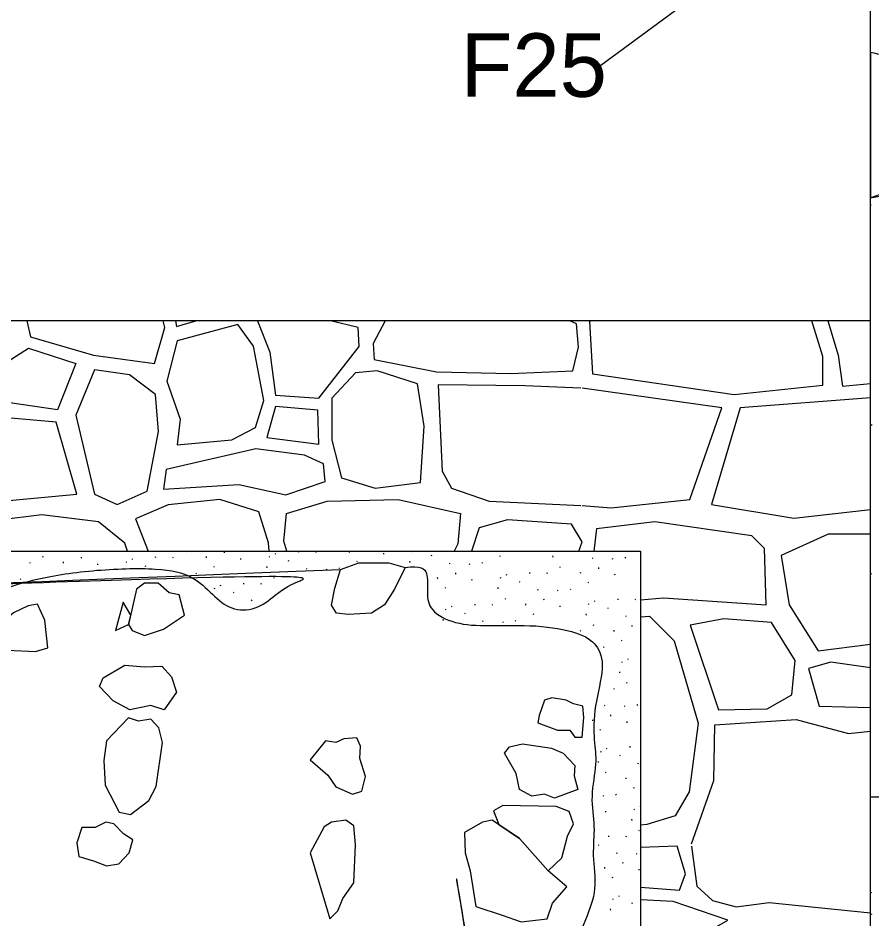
# Model space of a CAD drawing. Extents: x -204 to -1, y -285 to 3.
# Drawn here: x -186.37 to -180.99, y -262.77 to -257.09 of the extents above; entities that cross this region are included whole.
import ezdxf

# ---------------------------------------------------------------- set-up
doc = ezdxf.new("R2010")
doc.units = 0
for name, color, linetype in [('Builder Trench', 7, 'Continuous'), ('Feature Labels', 7, 'Continuous'), ('Masonry', 7, 'Continuous'), ('Mortar', 7, 'Continuous'), ('Quadrat Boundaries', 7, 'Continuous'), ('Stone', 7, 'Continuous')]:
    doc.layers.add(name, color=color, linetype=linetype)

msp = doc.modelspace()

# ---------------------------------------------------------------- linework, layer by layer
at = {"layer": 'Builder Trench'}
msp.add_line((-181, -257.3087), (-181, -258.2241), dxfattribs=at)
for points in [[(-177.0185, -262), (-177.0238, -261.8635), (-177.0343, -261.5917), (-176.8858, -261.1572), (-176.9346, -260.6563), (-176.8078, -260.1907), (-176.8465, -259.7345), (-176.9764, -259.3112), (-177.0589, -258.7592), (-177.0127, -258.2279), (-177.0698, -257.6862), (-177.4314, -257.5358), (-177.802, -257.5036), (-178.3076, -257.5113), (-178.8919, -257.4517), (-179.4814, -257.4044), (-180.0629, -257.3704), (-180.5672, -257.3962), (-180.8823, -257.3325), (-181, -257.3087)], [(-181, -258.2241), (-180.8971, -258.1836), (-180.6652, -258.0923), (-180.2928, -258.3624), (-180.1383, -258.7656), (-180.1592, -259.0581), (-180.1882, -259.1756)]]:
    msp.add_open_spline(points, degree=3, dxfattribs=at)
at = {"layer": 'Feature Labels'}
msp.add_line((-182.6994, -257.3874), (-181.5, -256.5039), dxfattribs=at)
at = {"layer": 'Masonry'}
for p, q in [((-181, -259), (-189.35, -259)), ((-181, -276.5), (-181, -259)), ((-189.35, -260.45), (-182.45, -260.45)), ((-182.45, -260.45), (-182.45, -275.05))]:
    msp.add_line(p, q, dxfattribs=at)
at = {"layer": 'Mortar'}
for p, q in [((-180.999, -258.2736), (-180.9997, -258.2662)), ((-180.9958, -259.6535), (-180.9918, -259.659)), ((-185.3195, -260.4505), (-185.3146, -260.4529)), ((-185.0714, -260.4623), (-185.0722, -260.455)), ((-184.6041, -260.4596), (-184.6049, -260.4522)), ((-184.499, -260.4543), (-184.4942, -260.4567)), ((-184.2843, -260.4592), (-184.285, -260.4519)), ((-183.8925, -260.4515), (-183.8876, -260.4539)), ((-186.2206, -260.484), (-186.2158, -260.4864)), ((-185.9726, -260.4958), (-185.9734, -260.4885)), ((-185.657, -260.4986), (-185.6521, -260.501)), ((-185.5053, -260.4931), (-185.5061, -260.4857)), ((-185.4002, -260.4878), (-185.3954, -260.4902)), ((-185.1854, -260.4927), (-185.1862, -260.4853)), ((-184.9689, -260.5035), (-184.9697, -260.4962)), ((-184.7936, -260.485), (-184.7888, -260.4873)), ((-184.7558, -260.4651), (-184.751, -260.4675)), ((-184.6724, -260.5091), (-184.6675, -260.5115)), ((-184.2401, -260.5138), (-184.2353, -260.5162)), ((-184.0678, -260.47), (-184.0685, -260.4627)), ((-183.903, -260.5217), (-183.9038, -260.5143)), ((-183.7712, -260.4756), (-183.7664, -260.478)), ((-183.339, -260.4804), (-183.3341, -260.4828)), ((-183.0018, -260.4882), (-183.0026, -260.4808)), ((-182.7558, -260.4922), (-182.751, -260.4946)), ((-182.6304, -260.4966), (-182.6255, -260.499)), ((-182.5495, -260.4884), (-182.5454, -260.4939)), ((-186.3013, -260.5212), (-186.2965, -260.5236)), ((-186.0866, -260.5262), (-186.0873, -260.5188)), ((-185.8701, -260.537), (-185.8708, -260.5297)), ((-185.6948, -260.5184), (-185.6899, -260.5208)), ((-185.5735, -260.5426), (-185.5687, -260.545)), ((-185.1413, -260.5473), (-185.1364, -260.5497)), ((-184.8041, -260.5552), (-184.8049, -260.5478)), ((-184.5581, -260.5592), (-184.5533, -260.5616)), ((-184.4327, -260.5636), (-184.4278, -260.566)), ((-184.3518, -260.5554), (-184.3478, -260.5608)), ((-183.657, -260.5257), (-183.6521, -260.5281)), ((-183.5315, -260.5301), (-183.5267, -260.5325)), ((-183.4506, -260.5219), (-183.4466, -260.5273)), ((-182.9612, -260.5493), (-182.9563, -260.5517)), ((-182.7131, -260.5612), (-182.7139, -260.5538)), ((-186.3604, -260.6262), (-186.3556, -260.6286)), ((-185.2529, -260.5889), (-185.2489, -260.5943)), ((-184.7635, -260.6163), (-184.7586, -260.6187)), ((-183.7283, -260.625), (-183.7291, -260.6177)), ((-183.6143, -260.5947), (-183.6151, -260.5873)), ((-183.5118, -260.6358), (-183.5126, -260.6285)), ((-183.3365, -260.6173), (-183.3316, -260.6197)), ((-183.2987, -260.5974), (-183.2938, -260.5998)), ((-183.147, -260.5919), (-183.1478, -260.5846)), ((-183.0419, -260.5866), (-183.0371, -260.589)), ((-182.8271, -260.5915), (-182.8279, -260.5842)), ((-182.6106, -260.6023), (-182.6114, -260.595)), ((-181, -260.5914), (-180.9955, -260.5936)), ((-185.1388, -260.6842), (-185.134, -260.6866)), ((-185.101, -260.6644), (-185.0962, -260.6668)), ((-184.9493, -260.6589), (-184.9501, -260.6515)), ((-184.8442, -260.6536), (-184.8394, -260.656)), ((-183.6841, -260.6797), (-183.6793, -260.682)), ((-183.347, -260.6875), (-183.3478, -260.6801)), ((-183.2152, -260.6414), (-183.2104, -260.6438)), ((-182.783, -260.6462), (-182.7781, -260.6486)), ((-185.0176, -260.7084), (-185.0127, -260.7108)), ((-183.7958, -260.7212), (-183.7918, -260.7266)), ((-183.101, -260.6915), (-183.0961, -260.6939)), ((-182.9756, -260.6959), (-182.9707, -260.6983)), ((-182.8946, -260.6877), (-182.8906, -260.6932)), ((-184.9033, -260.7585), (-184.8984, -260.7609)), ((-183.6439, -260.7967), (-183.639, -260.7991)), ((-183.4922, -260.7912), (-183.493, -260.7839)), ((-183.3871, -260.7859), (-183.3823, -260.7883)), ((-183.3064, -260.7486), (-183.3015, -260.751)), ((-183.1723, -260.7908), (-183.1731, -260.7835)), ((-183.0583, -260.7605), (-183.0591, -260.7531)), ((-182.9558, -260.8016), (-182.9566, -260.7943)), ((-182.7805, -260.7831), (-182.7757, -260.7855)), ((-182.7427, -260.7632), (-182.7379, -260.7656)), ((-182.591, -260.7577), (-182.5918, -260.7504)), ((-182.4859, -260.7524), (-182.4811, -260.7548)), ((-183.6817, -260.8166), (-183.6768, -260.819)), ((-183.5604, -260.8407), (-183.5556, -260.8431)), ((-183.1282, -260.8455), (-183.1233, -260.8479)), ((-182.791, -260.8533), (-182.7918, -260.8459)), ((-182.6593, -260.8072), (-182.6544, -260.8096)), ((-183.6922, -260.8868), (-183.693, -260.8794)), ((-183.4462, -260.8908), (-183.4413, -260.8932)), ((-183.3207, -260.8952), (-183.3159, -260.8976)), ((-183.2398, -260.887), (-183.2358, -260.8924)), ((-182.545, -260.8573), (-182.5402, -260.8597)), ((-182.8311, -260.9517), (-182.8263, -260.9541)), ((-182.7504, -260.9144), (-182.7455, -260.9168)), ((-182.6163, -260.9566), (-182.6171, -260.9493)), ((-182.5024, -260.9263), (-182.5031, -260.9189)), ((-182.5722, -261.0113), (-182.5674, -261.0137)), ((-182.6839, -261.0528), (-182.6798, -261.0583)), ((-182.5319, -261.1283), (-182.5271, -261.1307)), ((-182.5697, -261.1482), (-182.5649, -261.1506)), ((-182.5802, -261.2184), (-182.581, -261.211)), ((-182.5396, -261.2795), (-182.5347, -261.2819)), ((-182.6203, -261.3168), (-182.6155, -261.3192)), ((-182.6794, -261.4217), (-182.6746, -261.4241)), ((-182.4731, -261.4179), (-182.469, -261.4233)), ((-182.554, -261.4261), (-182.5491, -261.4285)), ((-182.7507, -261.521), (-182.7515, -261.5137)), ((-182.6367, -261.4907), (-182.6375, -261.4833)), ((-182.5342, -261.5318), (-182.535, -261.5245)), ((-182.7066, -261.5757), (-182.7017, -261.578)), ((-182.6663, -261.6927), (-182.6615, -261.6951)), ((-182.5146, -261.6872), (-182.5154, -261.6799)), ((-182.7041, -261.7126), (-182.6993, -261.715)), ((-182.5829, -261.7367), (-182.578, -261.7391)), ((-182.7146, -261.7828), (-182.7154, -261.7754)), ((-182.4686, -261.7868), (-182.4638, -261.7892)), ((-182.674, -261.8439), (-182.6691, -261.8463)), ((-182.54, -261.8861), (-182.5407, -261.8788)), ((-182.6884, -261.9905), (-182.6835, -261.9929)), ((-182.6075, -261.9823), (-182.6034, -261.9877)), ((-182.4958, -261.9408), (-182.491, -261.9431)), ((-182.6686, -262.0962), (-182.6694, -262.0889)), ((-182.4933, -262.0777), (-182.4885, -262.0801)), ((-182.4555, -262.0578), (-182.4507, -262.0602)), ((-182.5039, -262.1479), (-182.5046, -262.1405)), ((-182.4632, -262.209), (-182.4584, -262.2114)), ((-182.649, -262.2516), (-182.6498, -262.2442)), ((-182.5439, -262.2463), (-182.5391, -262.2487)), ((-182.7173, -262.3011), (-182.7124, -262.3035)), ((-182.603, -262.3512), (-182.5982, -262.3536)), ((-182.4776, -262.3556), (-182.4727, -262.358)), ((-182.6743, -262.4505), (-182.6751, -262.4431)), ((-182.5604, -262.4201), (-182.5611, -262.4128)), ((-182.4578, -262.4613), (-182.4586, -262.454)), ((-182.6302, -262.5051), (-182.6254, -262.5075)), ((-181, -262.5998), (-180.9953, -262.6021)), ((-182.6277, -262.642), (-182.6229, -262.6444)), ((-182.5899, -262.6222), (-182.5851, -262.6246)), ((-182.5065, -262.6662), (-182.5016, -262.6686)), ((-182.6382, -262.7123), (-182.639, -262.7049)), ((-180.9977, -262.7367), (-180.9928, -262.739))]:
    msp.add_line(p, q, dxfattribs=at)
for points in [[(-181, -258.2241), (-180.6938, -258.1518), (-180.3567, -258.3565), (-180.1641, -258.8142), (-180.1882, -259.1756), (-180.2725, -259.4767), (-180.2725, -259.7296), (-180.2002, -260.0307), (-180.2604, -260.4041), (-180.1882, -260.6329), (-180.2123, -260.9822), (-180.0919, -261.2713), (-180.0919, -261.5483), (-180.1641, -261.7892), (-180.2604, -262), (-181, -258.2241), (-180.2604, -262)], [(-190.45, -260.813), (-190.0814, -260.7635), (-189.8587, -260.7388), (-189.6608, -260.8007), (-189.4134, -260.7759), (-189.1165, -260.8625), (-188.8443, -260.8997), (-188.5474, -260.8254), (-188.1516, -260.7512), (-187.5825, -260.7016), (-187.199, -260.714), (-187.0011, -260.7635), (-186.7784, -260.7883), (-186.531, -260.714), (-186.296, -260.6274), (-185.9125, -260.5655), (-185.4671, -260.5531), (-185.2692, -260.6026), (-185.1455, -260.7264), (-185.0342, -260.8254), (-184.8734, -260.8254), (-184.7497, -260.7264), (-184.6383, -260.6398), (-184.3414, -260.5655), (-190.45, -260.813), (-184.3414, -260.5655)], [(-183.9332, -260.5531), (-183.8342, -260.5408), (-183.7847, -260.5779), (-183.7971, -260.714), (-183.7847, -260.8254), (-183.6239, -260.912), (-183.4136, -260.9244), (-183.1044, -260.912), (-182.8322, -260.9615), (-182.7209, -261.0358), (-182.6714, -261.1719), (-182.7456, -261.4318), (-182.7456, -261.6546), (-182.7209, -261.7784), (-182.7704, -262.0012), (-182.7332, -262.1868), (-182.758, -262.3601), (-182.7209, -262.5828), (-182.7951, -262.7685), (-182.8817, -262.9913), (-182.9559, -263.3007), (-182.9312, -263.6224), (-182.8198, -263.9071), (-182.8446, -264.2289), (-182.9188, -264.6868), (-183.0425, -264.9962), (-183.0796, -265.1942), (-183.1291, -265.45), (-183.9332, -260.5531), (-183.1291, -265.45)]]:
    msp.add_open_spline(points, degree=3, dxfattribs=at)
at = {"layer": 'Quadrat Boundaries'}
for p, q in [((-181, -259), (-181, -257)), ((-181, -262), (-172, -262))]:
    msp.add_line(p, q, dxfattribs=at)
at = {"layer": 'Stone'}
for p, q in [((-186.3181, -259), (-186.2946, -259.0996)), ((-185.3814, -259), (-185.3738, -259.0359)), ((-185.3738, -259.0359), (-185.2537, -259)), ((-182.7573, -259), (-182.7714, -259.0023))]:
    msp.add_line(p, q, dxfattribs=at)
for points in [[(-186.2946, -259.0996), (-185.8978, -259.2165), (-185.514, -259.2684), (-185.449, -259.0412), (-185.4584, -259)], [(-184.865, -259), (-184.7866, -259.1957), (-184.751, -259.468)], [(-184.751, -259.468), (-184.4781, -259.4857), (-184.223, -259.1602), (-184.229, -259.0418), (-184.4045, -259)], [(-184.06, -259), (-184.1341, -259.1425), (-184.1281, -259.2431)], [(-184.1281, -259.2431), (-183.7366, -259.32), (-183.268, -259.3318), (-182.8765, -259.3141), (-182.8409, -259.1661), (-182.8528, -259.0182), (-182.8959, -259)], [(-182.7714, -259.0023), (-182.7519, -259.3333), (-181.8607, -259.4631), (-181.3013, -259.4047), (-181.3013, -259.223), (-181.3711, -259)], [(-181.2692, -259), (-181.2037, -259.2165), (-181.1777, -259.4112), (-181, -259.3948)], [(-182.827, -259.4236), (-183.179, -259.4088), (-183.7248, -259.4029), (-183.701, -259.9473), (-183.6417, -260.0539), (-183.4045, -260.1367), (-182.8269, -260.163)], [(-182.818, -260.1631), (-182.6348, -260.177), (-182.1404, -260.1251), (-181.9388, -259.5475), (-182.8176, -259.4237)], [(-181, -259.4836), (-181.8217, -259.5475), (-182.0038, -260.1576)], [(-184.8044, -259.7343), (-184.4781, -259.7757), (-184.484, -259.5626), (-184.751, -259.539), (-184.8044, -259.7343)], [(-185.4569, -260.0598), (-184.9823, -260.0302), (-184.6857, -260.0953), (-184.4366, -260.0124), (-184.4485, -259.9), (-184.5671, -259.8467), (-184.8755, -259.8053), (-185.4391, -259.9355), (-185.4569, -260.0598)], [(-184.7909, -260.45), (-184.7938, -260.398), (-184.8554, -260.2026), (-185.1016, -260.1244), (-185.4261, -260.1579), (-185.6331, -260.2472), (-185.5531, -260.45)], [(-184.6794, -260.45), (-184.6987, -260.3868), (-184.6819, -260.2137), (-184.4245, -260.1356), (-183.9769, -260.1244), (-183.5852, -260.2137), (-183.602, -260.4036), (-183.6247, -260.45)], [(-182.0038, -260.1576), (-181.4834, -260.2419), (-181, -260.1888)], [(-185.6828, -260.45), (-185.6993, -260.3996), (-185.8665, -260.2662), (-186.2232, -260.2217), (-186.4963, -260.2551), (-186.7248, -260.3774), (-186.7566, -260.45)], [(-182.839, -260.45), (-182.8186, -260.3924), (-182.8858, -260.2807), (-183.2887, -260.2528), (-183.4677, -260.3031), (-183.5145, -260.45)], [(-182.45, -260.7579), (-182.3051, -260.7444), (-181.6585, -260.7889), (-181.6697, -260.433), (-181.7477, -260.3552), (-182.3608, -260.2662), (-182.7286, -260.3107), (-182.7449, -260.45)], [(-181, -260.3441), (-181.2684, -260.3441), (-181.5638, -260.4775)], [(-181.5638, -260.4775), (-181.5137, -260.7889), (-181.3297, -261.0781), (-181, -261.0375)], [(-182.45, -260.8637), (-182.3942, -260.8612), (-182.2382, -261.0169), (-182.0877, -261.534), (-182.1435, -261.9677), (-182.2326, -262.1179), (-182.411, -262.1735), (-182.45, -262.1769)], [(-181, -261.1862), (-181.2517, -261.1503), (-181.391, -261.1893)], [(-181.391, -261.1893), (-181.3242, -261.4284), (-181, -261.437)], [(-182.1287, -262.2957), (-181.9874, -261.8955), (-181.9818, -261.5451), (-181.4691, -261.5118), (-181.1402, -261.6007), (-181, -261.5846)], [(-182.45, -262.5693), (-182.2055, -262.5881), (-182.1665, -262.4843), (-182.2185, -262.3091), (-182.45, -262.3194)], [(-182.1287, -262.3096), (-182.0949, -262.5621), (-181.9973, -262.653), (-181.8477, -262.692), (-181.6395, -262.666), (-181, -262.7298)], [(-182.45, -262.8397), (-182.0689, -262.8737), (-181.8997, -262.7763), (-182.2445, -262.6595), (-182.45, -262.6491)]]:
    msp.add_lwpolyline(points, dxfattribs=at)
for points in [[(-185.3709, -259.1256), (-185.436, -259.3787), (-185.3514, -259.6189), (-185.3709, -259.7811), (-185.0261, -259.7487), (-184.8765, -259.6708), (-184.8245, -259.5021), (-184.8895, -259.1581), (-184.9871, -259.0218)], [(-186.6524, -259.5929), (-186.724, -259.4371), (-186.3076, -259.1711), (-186.0084, -259.2684), (-186.1255, -259.5605), (-186.4247, -259.515)], [(-185.8913, -259.3073), (-186.0084, -259.5929), (-185.8913, -260.0926), (-185.7482, -260.1576), (-185.5595, -260.0732), (-185.488, -259.6968), (-185.5075, -259.4631), (-185.6701, -259.3398)], [(-184.2468, -259.3259), (-184.3951, -259.4857), (-184.3951, -259.752), (-184.3357, -259.9888), (-184.1222, -260.0539), (-183.8375, -260.0184), (-183.8137, -259.6633), (-183.8553, -259.3969), (-184.1103, -259.3141)], [(-186.5678, -260.1446), (-186.0019, -260.0926), (-186.132, -259.6383), (-186.4182, -259.6124), (-186.6199, -259.6838)], [(-183.9332, -260.5531), (-184.0011, -260.6911), (-184.0632, -260.7881), (-184.1446, -260.8425), (-184.292, -260.8502), (-184.3657, -260.8425), (-184.3967, -260.792), (-184.3773, -260.6834), (-184.3414, -260.5655), (-184.2261, -260.5243), (-184.036, -260.5243)], [(-185.6263, -260.6911), (-185.6767, -260.9123), (-185.6534, -260.9511), (-185.5759, -260.9822), (-185.4556, -260.9434), (-185.3237, -260.8541), (-185.3586, -260.726), (-185.4207, -260.7144), (-185.4905, -260.6523), (-185.5759, -260.6523)], [(-186.2507, -260.7843), (-186.3089, -260.7959), (-186.402, -260.8386), (-186.4602, -260.889), (-186.5222, -261.0016), (-186.5261, -261.052), (-186.4408, -261.0753), (-186.2624, -261.083), (-186.1848, -261.0598), (-186.2042, -260.8851)], [(-185.6767, -260.9123), (-185.6633, -260.8536), (-185.7116, -260.7726), (-185.7582, -260.9511)], [(-182.1379, -260.9168), (-181.9595, -261.4506), (-181.653, -261.4451), (-181.4969, -261.3561), (-181.4746, -261.1392), (-181.6251, -260.9001), (-181.9261, -260.8779)], [(-185.3742, -261.3392), (-185.4517, -261.4517), (-185.5371, -261.4245), (-185.6689, -261.4517), (-185.7737, -261.3935), (-185.859, -261.3042), (-185.8357, -261.2499), (-185.7, -261.1684), (-185.5759, -261.1801), (-185.4673, -261.1762), (-185.4052, -261.2421)], [(-182.8181, -261.6224), (-182.8065, -261.4983), (-182.8142, -261.4284), (-182.8724, -261.4129), (-182.919, -261.3896), (-183.0082, -261.3741), (-183.0547, -261.3896), (-183.0896, -261.4866), (-183.0974, -261.5332), (-182.9733, -261.5797), (-182.8957, -261.5797), (-182.8647, -261.6224)], [(-185.4634, -261.6574), (-185.4866, -261.5642), (-185.5371, -261.5099), (-185.6146, -261.5215), (-185.6767, -261.5021), (-185.8163, -261.6457), (-185.8318, -261.7699), (-185.8241, -261.9251), (-185.7349, -262.0958), (-185.6651, -262.1114), (-185.5487, -262.0221), (-185.5022, -261.9329)], [(-184.2377, -261.6263), (-184.3192, -261.6341), (-184.3696, -261.6574), (-184.4355, -261.6457), (-184.5325, -261.766), (-184.42, -261.863), (-184.3696, -261.9367), (-184.2649, -261.9833), (-184.2067, -261.9639), (-184.1834, -261.8708), (-184.2183, -261.7582), (-184.2144, -261.6806)], [(-182.8453, -261.9523), (-182.9927, -262.0066), (-183.0547, -261.9833), (-183.1362, -261.995), (-183.2137, -261.9523), (-183.2331, -261.8514), (-183.3068, -261.7233), (-183.2758, -261.6845), (-183.1944, -261.6651), (-183.0121, -261.6923), (-182.9384, -261.7233), (-182.8647, -261.8009), (-182.8685, -261.8669)], [(-183.3435, -262.1742), (-183.2137, -262.2627), (-183.0314, -262.4645), (-182.9461, -262.383), (-182.9112, -262.2472), (-182.8724, -262.1696), (-182.8996, -262.092), (-182.981, -262.0609), (-183.3185, -262.0532), (-183.3766, -262.0881)], [(-185.6495, -262.2705), (-185.7077, -262.2317), (-185.7698, -262.1696), (-185.8202, -262.1579), (-185.8861, -262.1929), (-185.9715, -262.1929), (-186.0025, -262.2899), (-185.9909, -262.3752), (-185.8978, -262.4024), (-185.8163, -262.4334), (-185.7388, -262.4218), (-185.6728, -262.352)], [(-184.3075, -262.1463), (-184.3967, -262.1579), (-184.4433, -262.189), (-184.5325, -262.352), (-184.4084, -262.7672), (-184.358, -262.7167), (-184.3269, -262.6391), (-184.2571, -262.5421), (-184.2455, -262.3015), (-184.2571, -262.1812)], [(-182.9151, -262.5654), (-183.0314, -262.4645), (-183.2137, -262.2627), (-183.3844, -262.1463), (-183.4465, -262.1579), (-183.5589, -262.2239), (-183.5551, -262.352), (-183.524, -262.4645), (-183.4891, -262.6895), (-183.3223, -262.7439), (-183.2021, -262.7866), (-183.0392, -262.7672), (-183.0043, -262.6701)]]:
    msp.add_lwpolyline(points, close=True, dxfattribs=at)

# ---------------------------------------------------------------- texts
at = {"layer": 'Feature Labels'}
msp.add_text('F25', height=0.4, dxfattribs=at).set_placement((-183.5839, -257.5874))

doc.saveas('drawing.dxf')
